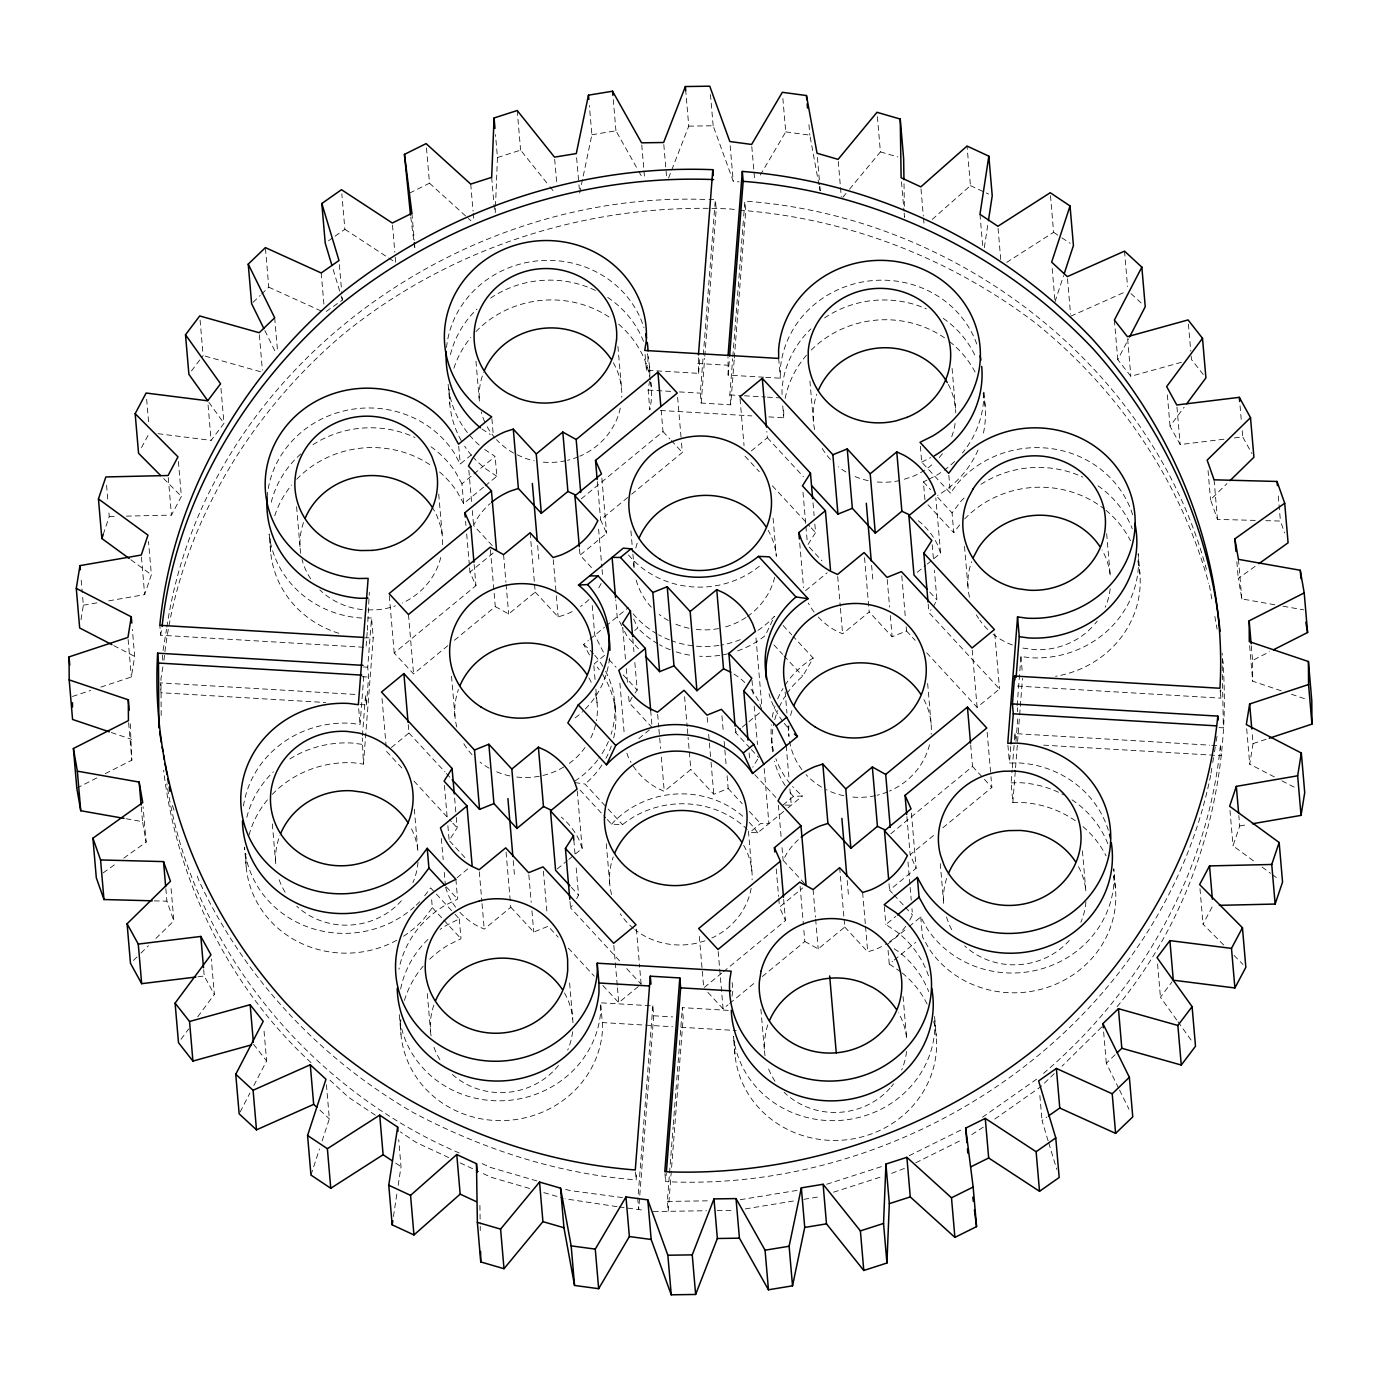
<?xml version="1.0" encoding="UTF-8"?>
<svg xmlns="http://www.w3.org/2000/svg" width="1381" height="1381" viewBox="0 0 1381 1381"><rect width="100%" height="100%" fill="white"/><g stroke="black" fill="none" stroke-linecap="round" stroke-linejoin="round"><path stroke-width="0.75" stroke-dasharray="5 3.75" d="M495.227 212.691L495.399 208.445M495.486 206.339L497.453 157.555L495.503 134.63M243.453 805.969A101.055 95.203 -4.9 0 1 350.843 723.264L360.044 724.507L363.876 675.257M367.191 632.412L366.034 647.396L160.645 635.208L159.799 625.317M367.363 630.271L369.331 592.207M272.299 794.368A101.055 95.203 -4.9 0 1 354.244 762.847L363.445 764.09L362.254 737.868M362.409 735.728L365.568 695.04L366.414 704.949L359.992 704.569M366.414 704.949L368.572 677.087L367.726 667.196L371.541 617.946L367.812 617.998M363.445 764.09L373.233 637.729L371.541 617.946M645.082 354.434L646.429 370.263L698.631 373.353L698.458 354.952M197.293 876.158L198.674 880.06C244.005 977.99 320.547 1059.158 413.851 1112.896C482.867 1149.32 558.079 1173.885 636.123 1179.875L636.779 1171.364M698.631 373.353L699.96 356.315M652.85 1005.886L637.832 1199.675L638.678 1209.566L653.696 1015.777L652.85 1005.886L600.649 1002.796L600.7 1011.565A101.055 95.203 -4.9 0 1 501.631 1100.795A101.055 95.203 -4.9 0 1 399.489 1016.675M734.174 360.078L730.704 404.806L701.185 403.045L700.34 393.153L703.136 356.954M703.309 354.813L715.358 199.365L708.954 199.468M701.185 403.045L704.655 358.335M704.811 356.194L716.204 209.273L715.358 199.365M763.658 377.22L728.15 375.114L727.977 356.695M1210.688 775.259C1160.489 1022.665 913.1 1193.564 665.642 1181.635L666.298 1173.108M728.15 375.114L729.479 358.076M728.305 1010.374L682.369 1007.647L683.215 1017.538L668.197 1211.31L667.351 1201.418L673.117 1126.896M673.289 1124.755L676.586 1082.169M676.742 1080.046L680.056 1037.459M680.212 1035.318L682.369 1007.647M730.704 404.806L729.859 394.897L732.655 358.697M732.828 356.574L740.095 262.873M740.251 260.75L743.548 218.163M743.72 216.023L744.877 201.125C954.564 215.988 1151.029 363.79 1206.442 569.386M734.329 357.955L745.723 211.017L744.877 201.125M1108.322 830.188A101.055 95.203 -4.9 0 0 1018.764 762.916L1009.459 763.054L1010.788 745.93M1075.316 820.728A101.055 95.203 -4.9 0 0 1022.164 802.499L1012.86 802.637L1011.151 782.854L1012.152 770.011M1012.325 767.871L1014.31 742.167M1014.483 740.026L1014.966 733.604L1209.652 745.153M1017.124 705.743L1020.956 656.493L1030.157 657.736A101.055 95.203 -4.9 0 0 1138.186 553.712L1139.877 573.495M1015.984 741.355L1017.987 715.651M1012.86 802.637L1019.489 716.981M1019.661 714.84L1020.162 708.418M1020.317 706.261L1022.475 678.434M393.43 1216.523L396.917 1193.685M398.177 1185.381L401.025 1166.686L398.712 1139.601M984.308 247.665L988.106 222.755M81.013 619.689L83.343 605.206L82.463 594.797M100.882 687.082L131.35 677.001L134.682 656.407L132.352 629.322M160.645 635.208L161.387 630.651M163.079 650.434L166.531 629.149M166.877 627.026C204.664 372.887 455.54 189.905 706.83 199.503M162.872 666.885L160.956 678.761L161.18 715.859M163.942 660.342C177.2 532.738 246.802 415.646 344.024 333.563C452.208 245.991 592.276 201.937 731.05 209.049L737.333 209.895M620.224 408.086L619.931 409.846A71.363 67.22 -4.9 0 1 579.847 456.179M646.429 370.263L647.844 361.563A101.055 95.203 -4.9 0 0 648.103 353.018M650.675 381.967A101.055 95.203 -4.9 0 1 651.228 401.146L649.83 409.846L648.138 390.046L649.536 381.363M732.016 996.167L732.862 990.954L731.844 979.077M1211.033 773.136L1212.414 764.625M1212.742 762.485L1214.123 753.974M1214.469 751.851L1215.85 743.341M1216.195 741.2L1217.576 732.69M1211.793 745.291L1220.355 745.792C1207.633 873.431 1139.929 991.748 1042.62 1074.142M1274.37 776.933L1249.719 764.176L1253.05 743.582L1251.98 731.084M579.657 193.15L591.879 134.751L589.376 105.595M310.967 1175.058L319.512 1148.957M322.136 1140.93L329.351 1118.834L326.313 1083.429M1055.032 301.749L1063.577 275.648M103.195 534.499L109.254 516.529L108.719 510.28M108.719 600.839L144.66 594.624L151.375 574.738L148.509 541.404M1253.516 860.846L1233.026 845.845L1239.724 825.959L1238.826 815.55M668.577 178.097L688.756 126.137L685.736 90.714M240.139 1111.964L249.944 1093.062M253.862 1085.501L266.619 1060.936L263.926 1029.691M1181.359 362.305L1130.849 376.288L1117.781 359.647L1128.57 338.863M141.535 447.634L149.511 432.616M126.413 516.131L171.468 515.096L181.377 496.418L178.166 458.924M492.223 545.581L473.579 525.419L477.256 518.479A71.363 67.22 -4.9 0 1 490.255 503.461M464.931 857.584L449.153 840.511L457.18 827.84L456.265 817.241M601.132 583.49L599.302 586.96A71.363 67.22 -4.9 0 1 597.283 589.946M652.143 727.614L629.201 702.774L632.878 695.851M576.706 898.599L578.553 895.147L575.998 865.455M757.668 759.136L752.749 767.197M804.64 883.616L783.113 860.346L786.79 853.423A71.363 67.22 -4.9 0 1 799.789 838.388M933.263 606.777L936.939 599.855L934.385 570.18M909.751 920.16L912.513 914.964L911.961 908.612M1223.687 945.001L1203.024 924.165L1212.915 905.487M786.928 693.521A91.595 86.295 -4.9 0 1 802.758 676.12L813.185 658.081L793.126 636.365M760.31 175.042L785.737 131.886L782.872 98.552M181.049 1039.237L188.731 1028.897M197.707 1016.83L214.348 994.406L211.31 958.984M1223.963 439.21L1180.168 444.561L1170.035 426.177L1184.138 407.205M191.476 370.937L203.128 355.538M158.004 433.686L211.103 440.384L223.964 423.363L220.563 383.78M424.709 895.717L430.63 887.897L434.929 892.54M431.649 899.773L432.322 907.68L424.053 918.624A101.055 95.203 -4.9 0 1 403.459 936.266M635.036 692.969L637.211 690.103L634.639 660.153M814.825 524.09L815.567 532.565L807.54 545.236L821.885 560.755M619.517 960.813L570.526 907.818L572.701 904.935M920.35 446.253L921.714 462.1L950.37 493.103L958.656 482.159A101.055 95.203 -4.9 0 1 1056.655 449.481A101.055 95.203 -4.9 0 1 1132.748 515.078M959.674 524.884L953.77 532.686L952.079 512.903L960.347 501.959A101.055 95.203 -4.9 0 1 964.318 497.747M926.686 652.816L977.109 707.383L999.516 688.929L928.912 612.525L931.087 609.66M1101.71 1027.032L1062.041 1066.149M1117.125 1006.645C1195.566 911.564 1232.059 785.461 1222.979 663.035L1222.133 653.127M1176.716 1019.972L1160.437 997.22L1172.003 981.908M842.807 197.328L848.176 190.837M849.522 189.214L880.405 151.893L877.004 112.293M133.474 960.416L139.446 954.564M140.948 953.097L148.423 945.778M155.915 938.441L173.851 920.868L170.812 885.445M1255.243 520.395L1217.472 519.394L1210.533 499.715L1226.984 483.609M253.068 302.335L260.215 295.465M261.63 294.084L268.777 287.196L265.394 247.613M1054.307 1073.607L1040.376 1087.02L993.595 1119.887M1118.593 1088.124L1106.319 1063.215L1115.624 1054.255M932.192 219.406L970.446 185.641L967.045 146.058M267.154 497.246A101.055 95.203 -4.9 0 1 343.765 410.968A101.055 95.203 -4.9 0 1 453.745 452.191L460.253 464.016L471.87 454.435M483.557 487.182L463.636 503.599L461.945 483.799L495.14 456.455L483.609 448.773M485.214 485.819L496.832 476.255L495.14 456.455M447.876 645.635L413.558 673.928L394.206 652.989L475.944 585.648L469.954 572.131L493.207 552.987M581.263 498.869L663.001 431.528L661.171 410.312M454.418 640.249L495.296 606.57L490.203 547.204M591.5 567.626L580.02 555.197L606.587 533.308L600.597 519.808L630.029 495.555M631.669 494.208L682.335 452.467L681.437 441.851M495.296 606.57L508.657 614.01L535.224 592.104L534.499 583.628M391.375 747.501L408.966 733L408.241 724.524M751.368 450.897L767.353 437.725L766.818 431.355M589.463 654.974L583.593 644.444L588.392 640.491M589.98 639.179L604.395 627.302M605.983 625.99L628.39 607.536M634.759 630.444L637.763 627.975L633.499 618.688M457.163 877.66L468.78 868.079M805.589 590.602L827.167 572.804M638.868 738.559L650.486 728.978M459.873 912.306A71.363 67.22 -4.9 0 0 476.928 925.719L484.23 929.102L510.797 907.213L510.435 902.967M557.251 868.942L567.228 860.726M568.886 859.362L573.857 855.253M575.532 853.89L582.178 848.417L577.085 789.034M818.26 617.031A71.363 67.22 -4.9 0 0 835.298 630.444L842.617 633.827L869.184 611.938L864.454 556.802M917.312 572.286L925.615 565.45M927.272 564.087L940.565 553.142L935.835 498.006M633.275 766.127A71.363 67.22 -4.9 0 0 656.959 787.981L664.261 791.365L690.845 769.476L688.083 737.385M749.987 748.088L735.641 732.569L740.613 728.46M742.288 727.096L747.259 722.988M748.934 721.624L762.208 710.663M764.176 768.475L768.906 823.611L760.534 823.542L750.021 832.191L757.703 832.847L786.497 809.111M782.923 805.071L793.436 796.423L802.499 795.939A91.595 86.295 -4.9 0 1 792.59 786.531M788.102 807.799L802.499 795.939M602.876 985.499L618.723 1002.658L641.129 984.204L639.852 969.358M723.368 971.758L785.478 920.575L779.505 907.075L802.741 887.914M721.728 973.104L703.74 987.916L699.2 934.902M890.797 833.796L972.535 766.455L970.532 743.133M707.901 992.404L723.092 1008.855L727.994 1004.816M729.634 1003.469L755.787 981.908M762.329 976.522L804.83 941.497L803.552 926.668M892.437 893.231L889.554 890.141L916.138 868.235L910.148 854.735L936.301 833.192M942.843 827.806L991.886 787.394L990.971 776.795M804.83 941.497L818.191 948.937L844.758 927.048L844.033 918.555M928.464 975.78A101.055 95.203 -4.9 0 0 897.391 932.227L885.86 924.545L895.82 916.345M887.569 944.328L907.472 927.928M909.13 926.565L920.747 916.984L927.255 928.809A101.055 95.203 -4.9 0 0 1044.847 967.891A101.055 95.203 -4.9 0 0 1113.759 868.804L1115.451 888.604M900.792 971.81L889.26 964.128L892.575 961.383M894.232 960.019L915.81 942.256M103.178 872.861L116.919 863.039M123.789 858.119L146.127 842.151L143.089 806.728M1274.801 604.757L1241.847 598.922L1238.274 578.432L1255.45 566.141M328.488 240.795L333.408 237.342M335.048 236.186L344.87 229.281L341.832 193.858M326.227 311.433L342.384 300.074L341.677 291.736M982.461 1117.212L1039.513 1077.128M983.307 1127.12L969.514 1136.08M1048.127 1140.861L1041.999 1120.509L1046.85 1117.108M1006.697 262.39L1053.617 232.301L1050.233 192.719M76.801 788.085L97.671 777.503M105.267 773.653L131.834 760.189L130.107 720.64M1281.223 690.811L1252.688 681.196L1252.567 660.394L1269.64 651.728M409.639 193.064L429.508 183.207L426.108 143.624M921.714 462.1L930.708 457.629M924.942 499.698L923.406 481.883L927.014 480.087M928.809 479.207L936.007 475.616A101.055 95.203 -4.9 0 0 942.584 471.37M906.16 626.75L906.523 630.979L892.143 636.762L869.184 611.938M455.903 879.317L457.594 899.117L444.993 905.384A101.055 95.203 -4.9 0 0 398.954 969.203M454.988 914.257L459.286 918.9L446.684 925.166A101.055 95.203 -4.9 0 0 440.107 929.413M727.079 775.69L728.167 788.516L713.787 794.299L690.845 769.476M459.286 918.9L460.995 938.7L448.376 944.967A101.055 95.203 -4.9 0 0 428.438 960.451M909.25 1155.69L963.403 1128.795M904.434 1168.412L889.399 1174.23M915.776 1162.767L962.505 1139.567M1070.724 316.214L1125.998 291.581M72.451 696.473L90.732 690.431M1253.05 743.582L1267.257 738.887M497.453 157.555L520.602 150.115L548.568 185.071M904.348 479.224L912.116 476.721A71.363 67.22 -4.9 0 0 933.832 463.049M535.224 592.104L558.166 616.944L565.934 614.441A71.363 67.22 -4.9 0 0 574.289 610.437M510.797 907.213L533.756 932.054L548.136 926.271L558.217 937.181M844.758 927.048L867.717 951.872L875.485 949.386A71.363 67.22 -4.9 0 0 883.823 945.364M826.649 1184.259L882.925 1166.151M833.554 1192.2L880.025 1177.251M83.343 605.206L100.261 602.289M1239.724 825.959L1248.182 824.492M591.879 134.751L615.943 130.798L637.711 169.518M740.285 1199.709L796.992 1190.405M745.326 1208.91L795.732 1200.641M803.828 1199.312L819.416 1196.757M1234.39 437.932L1242.727 436.914L1251.877 453.538M197.966 976.781L204.233 976.022L214.348 994.406M109.254 516.529L117.834 516.339M688.756 126.137L713.148 125.775L733.207 181.118L739.163 181.912M367.95 609.901L377.289 609.763A71.363 67.22 -4.9 0 0 395.484 605.845M363.928 637.867L373.233 637.729M1011.151 782.854L1020.473 782.716A101.055 95.203 -4.9 0 1 1063.698 794.852M667.351 1201.418L709.955 1200.797M653.351 1211.534L706.537 1210.74M717.205 1210.585L732.983 1210.36M785.029 805.106L791.296 805.158L789.846 788.188M1265.738 520.672L1280.429 521.051L1284.606 532.911M154.327 900.861L166.928 901.189L173.851 920.868M607.295 819.52L611.593 824.164L622.52 824.63A91.595 86.295 -4.9 0 1 747.276 829.429M697.785 363.462L727.304 365.223M765.747 377.341L780.351 378.204L780.3 369.435A101.055 95.203 -4.9 0 1 869.184 280.947A101.055 95.203 -4.9 0 1 977.299 345.578M648.138 390.046L671.097 391.41M679.452 391.911L700.34 393.153M729.859 394.897L742.374 395.656M744.463 395.777L765.35 397.003M767.439 397.141L779.972 397.883M660.463 410.468L751.868 415.905M768.872 416.907L783.752 417.804L783.7 409.018M1017.573 686.081L1220.804 698.147L1220.769 689.74M363.445 666.937L367.726 667.196M362.15 676.707L368.572 677.087M1219.078 727.58L1223.359 727.839L1222.185 663.467M354.865 694.419L160.196 682.853L161.042 692.744L325.761 702.532M1043.639 745.153L1221.201 755.683L1220.355 745.792M653.696 1015.777L672.668 1016.917M600.804 1004.764L602.34 1022.579L672.495 1026.739M680.988 1027.257L736.263 1030.537M785.737 131.886L809.836 135.131L818.933 184.588M739.439 210.171C846.726 218.163 950.352 258.143 1035.888 323.309C1118.455 389.908 1180.479 480.847 1208.72 583.352M1022.958 648.103L1034.024 649.588A71.363 67.22 -4.9 0 0 1093.717 625.334M361.753 744.307L352.535 743.064A101.055 95.203 -4.9 0 0 286.955 760.845M622.468 1197.603L569.87 1190.543L562.36 1188.351M617.014 1206.649L565.088 1198.794M619.12 1206.942L644.962 1210.412M574.928 782.595L585.026 784.045L606.656 807.453M1283.053 606.207L1303.647 609.85M126.068 818.743L142.554 821.66L146.127 842.151M205.165 356.125L262.563 372.318M880.405 151.893L897.823 156.951M536.881 1180.928L490.238 1167.359L479.656 1162.457M529.614 1188.471L491.084 1177.251L480.502 1172.348M543.803 1192.597L563.206 1198.242M1291.425 694.246L1307.738 699.735M111.326 732.517L131.713 739.387M268.777 287.196L320.772 310.811M970.446 185.641L988.589 194.065M517.202 454.763L523.554 457.698A71.363 67.22 -4.9 0 0 534.223 460.805M459.286 1152.997C309.033 1088.867 191.251 946.434 166.842 783.666M448.739 1157.589L416.406 1142.588L400.369 1131.885M460.149 1162.888L478.741 1171.537M1281.965 780.852L1297.139 788.689M113.812 645.618L134.682 656.407M344.87 229.281L386.956 256.866M388.7 258.005L395.726 262.597L395.001 254.277M1053.617 232.301L1060.228 236.703M1061.868 237.808L1070.12 243.315M481.917 428.973L490.151 434.463M496.832 476.255L485.301 468.556A101.055 95.203 -4.9 0 1 474.028 458.164M894.146 948.73L899.083 952.027A101.055 95.203 -4.9 0 1 928.688 991.541M375.339 1115.175L348.513 1097.274L328.212 1078.544M395.656 1163.095L401.025 1166.686M1262.061 867.078L1270.589 873.327M1272.298 874.587L1279.134 879.576M130.867 559.754L151.375 574.738M429.508 183.207L470.938 220.787M1131.056 293.652L1142.087 303.837M311.001 1062.645C229.125 987.035 176.647 880.802 163.631 770.27M319.943 1110.151L329.351 1118.834M1234.027 955.41L1242.883 964.352M163.666 478.568L181.377 496.418M923.406 481.883L930.57 489.634M937.734 497.384L952.079 512.903M927.963 504.773L953.77 532.686M929.758 592.104L936.939 599.855M767.353 437.725L803.379 476.704M744.963 456.179L759.377 471.767M772.342 485.801L809.801 526.334M811.234 527.887L815.567 532.565M906.523 630.979L915.171 640.335M663.001 431.528L669.906 439.003M671.287 440.504L682.335 452.467M972.535 766.455L991.886 787.394M783.096 625.507L791.693 634.811M773.912 644.91L782.578 654.266M784.011 655.837L802.758 676.12M893.87 894.784L903.899 905.66M905.332 907.213L912.513 914.964M751.419 749.641L758.583 757.392M638.505 648.811L627.25 636.641L622.676 627.595M754.786 774.637L775.898 797.476M609.073 659.652L616.116 667.265M623.142 674.877L637.211 690.103M728.167 788.516L742.236 803.742M749.279 811.355L760.534 823.542M608.106 809.024L622.52 824.63M580.072 790.053L605.862 817.966M571.371 887.379L578.553 895.147M408.966 733L444.993 771.979M446.443 773.533L450.758 778.211M626.715 968.616L641.129 984.204M386.576 751.454L402.423 768.613M413.955 781.076L451.414 821.609M452.847 823.162L457.18 827.84M568.299 948.091L594.244 976.16M446.132 886.706L457.594 899.117M436.361 894.094L453.555 912.703M432.322 907.68L442.352 918.538M443.784 920.091L460.995 938.7M549.897 186.728L555.231 193.392M1203.283 374.544L1191.458 359.509L1190.923 353.26M253.552 1044.295L266.619 1060.936M1177.958 1021.733L1192.994 1042.724M208.928 402.354L223.964 423.363M638.747 171.365L641.854 176.889M461.945 483.799L455.437 471.974A101.055 95.203 -4.9 0 0 430.13 446.184M463.636 503.599L457.128 491.774A101.055 95.203 -4.9 0 0 437.967 470.628M621.761 625.8L617.186 616.755L615.736 599.803M1119.542 1090.041L1128.985 1109.202M264.859 330.542L276.183 353.536M940.565 553.142L937.992 545.84A71.363 67.22 -4.9 0 0 918.261 520.723M946.486 916.984L949.058 924.286A71.363 67.22 -4.9 0 0 953.045 931.812M761.57 708.85L759.636 703.378A71.363 67.22 -4.9 0 0 750.694 688.86M626.853 753.146L628.148 756.788A71.363 67.22 -4.9 0 0 631.048 762.485M582.178 848.417L579.606 841.115A71.363 67.22 -4.9 0 0 561.29 817.138M445.528 887.241L448.1 894.543A71.363 67.22 -4.9 0 0 455.713 907.352M172.401 805.503L174.558 811.614M1048.749 1142.898L1056.724 1169.362M333.184 269.537L340.555 293.963M341.159 296L342.384 300.074M819.313 186.659L820.072 190.768M1209.445 585.389L1211.931 599.647M1214.848 616.427L1215.953 622.779M1216.333 624.903L1217.075 629.132M1222.237 658.789L1222.979 663.035M410.778 217.11L413.713 240.242M413.989 242.348L415.06 250.772M1278.288 496.055L1280.429 521.051M1240.052 405.669L1241.295 420.238M1242.192 430.665L1242.727 436.914M1251.307 645.807L1252.567 660.394M1249.65 645.773L1252.688 681.196M1238.446 559.34L1241.847 598.922M1236.841 561.756L1238.274 578.432M1246.68 728.771L1249.719 764.176M1214.072 479.811L1217.472 519.394M1208.047 470.541L1210.533 499.715M1220.131 690.224L1220.804 698.147M1188.42 324.086L1190.75 351.171M1229.988 810.423L1233.026 845.845M1176.957 407.067L1180.168 444.561M1167.359 394.931L1170.035 426.177M1199.985 888.743L1203.024 924.165M1124.514 251.152L1127.552 286.575M1127.638 338.777L1130.849 376.288M1114.381 320.064L1117.781 359.647M1157.571 963.886L1160.437 997.22M1106.664 533.722L1110.289 576.136A71.363 67.22 -4.9 0 0 1102.073 550.052M1067.513 278.72L1070.551 314.143M1052.184 268.415L1054.86 299.66M1103.643 1031.952L1106.319 1063.215M1082.428 850.955L1085.88 891.246A71.363 67.22 -4.9 0 0 1077.646 865.162M998.066 228.366L1000.742 259.611M1020.956 656.493L1022.303 672.323M979.975 214.314L982.823 247.648M1017.296 707.728L1017.642 711.681M1014.966 733.604L1015.656 741.511M983.928 392.187L985.119 406.031M1039.858 1095.513L1041.999 1120.509M1007.923 745.239L1009.459 763.054M994.786 633.793L999.516 688.929M987.156 732.258L990.798 774.672M952.079 368.382L955.531 408.672M964.508 546.375L968.15 588.789M972.207 650.123L977.109 707.383M948.851 475.288L950.37 493.103M921.006 188.955L923.337 216.04M923.509 218.112L924.234 226.449M901.482 181.878L903.985 211.051M904.158 213.14L904.52 217.3L904.451 213.106M932.21 544.718L933.487 559.564M928.187 604.049L928.912 612.525M927.652 683.474L931.105 723.765M940.271 863.608L943.724 903.899A71.363 67.22 -4.9 0 1 947.936 874.777M901.793 575.842L905.435 618.256M934.574 1016.451L936.266 1036.251M920.747 916.984L922.456 936.784L928.964 948.609A101.055 95.203 -4.9 0 0 1052.926 985.395A101.055 95.203 -4.9 0 0 1113.414 875.951M911.408 813.098L916.138 868.235M887.223 579.519L889.588 607.088M890.313 615.563L892.143 636.762M906.868 816.568L910.148 854.735M907.973 861.951L909.958 885.273M910.148 887.396L911.236 900.119M838.25 161.456L841.288 196.862M871.618 565.33L873.085 582.437M903.053 996.461L906.678 1038.875A71.363 67.22 -4.9 0 0 898.461 1012.808M889.019 883.771L889.554 890.141M884.341 906.73L885.86 924.545M888.069 950.266L889.26 964.128M817.414 157.417L819.727 184.502M819.9 186.59L820.262 190.751M808.955 124.704L809.836 135.131M837.697 576.567L840.252 606.259M840.425 608.382L842.617 633.827M862.624 892.506L865.352 924.303M865.524 926.427L867.717 951.872M809.922 381.035L813.374 421.326A71.363 67.22 -4.9 0 0 815.187 431.718M847.192 880.439L848.659 897.546M813.012 502.874L814.1 515.596M839.665 867.665L843.86 916.432M803 492.223L805.727 524.038M805.9 526.144L807.367 543.113M799.737 543.182L803.552 587.719M778.66 358.421L780.351 378.204M782.734 405.928L783.752 417.804M751.799 146.541L754.665 179.875M813.098 889.554L815.463 917.122M815.653 919.245L818.191 948.937M773.067 518.134L776.329 556.301A71.363 67.22 -4.9 0 0 768.112 530.235M785.133 691.898L786.946 713.097M788.033 725.819L788.948 736.436A71.363 67.22 -4.9 0 1 788.879 725.871M800.1 886.36L803.379 924.545M786.221 745.792L789.121 779.713M730.169 145.696L733.207 181.118M778.401 805.209L781.128 837.024M782.026 847.623L783.113 860.346M771.375 738.162L772.221 748.053M783.666 899.359L785.478 920.575M740.061 398.919L744.048 445.58M710.473 94.512L713.148 125.775M776.226 868.891L778.591 896.459M778.763 898.582L779.505 907.075M755.977 637.918L761.846 706.399M751.989 680.367L753.456 697.491M754.181 706.036L757.496 744.566M749.106 752.956L749.831 761.501M748.45 831.12L751.903 871.411M760.896 1009.131L764.522 1051.528M735.279 728.288L735.641 732.569M721.935 715.772L723.402 732.897M724.145 741.442L724.68 747.863M724.87 750.004L726.337 767.128M663.812 144.591L666.678 177.925M707.193 717.274L707.918 725.836M708.66 734.399L709.213 740.82M709.385 742.961L710.852 760.068M711.042 762.208L713.787 794.299M734.951 1054.169L733.415 1036.354A101.055 95.203 -4.9 0 0 841.253 1120.336A101.055 95.203 -4.9 0 0 934.851 1020.714M677.622 397.331L681.247 439.728M718.189 951.595L723.092 1008.855M641.751 144.919L644.616 178.253M684.596 696.715L687.168 726.682M687.358 728.823L687.911 735.244M649.45 366.414L650.123 374.337M650.814 382.244L651.141 386.214M613.268 99.553L615.943 130.798M657.667 714.34L658.772 727.183M658.944 729.306L660.601 748.571M661.326 757.133L664.261 791.365M650.675 710.49L651.97 725.474M617.928 346.424L621.571 388.838M630.91 530.787L632.722 552.003M632.912 554.126L634.172 568.972A71.363 67.22 -4.9 0 1 634.121 558.407M632.809 638.747L633.914 651.59M622.779 627.889L625.524 659.98M626.266 668.542L627.544 683.509M628.648 696.352L629.201 702.774M664.969 1173.712L665.642 1181.635M576.619 157.727L578.777 182.724M578.95 184.812L579.312 188.973M619.896 683.163L624.298 734.519M601.874 478.171L606.587 533.308M636.399 929.068L639.679 967.235M597.334 481.641L600.597 519.808M614.718 702.221L615.563 712.113M598.612 529.147L601.874 567.315M602.064 569.438L602.599 575.791M554.679 159.229L556.647 182.137M592.242 605.534L594.779 635.208L604.861 655.095L594.348 663.743A91.595 86.295 -4.9 0 1 599.285 669.75M593.865 665.78L595.142 680.626M595.867 689.102L597.144 703.947M635.45 1171.951L636.123 1179.875M606.294 843.774L609.763 884.064M613.82 945.398L617.272 985.689M617.462 987.812L618.723 1002.658M579.468 548.844L580.02 555.197M517.219 110.532L520.602 150.115M553.263 559.685L556.18 593.623M556.353 595.746L558.166 616.944M573.823 840.011L575.1 854.856M569.99 901.448L570.526 907.818M537.658 545.495L539.125 562.619M569.628 982.996L572.718 1019.057M530.131 532.738L534.309 581.505M491.671 177.355L493.811 202.351M493.984 204.44L494.709 212.76M543.406 871.135L547.049 913.549M491.912 418.857L493.259 434.687M503.564 554.627L505.929 582.195M506.102 584.318L508.657 614.01M470.731 184.087L473.044 211.172M473.234 213.261L473.942 221.581M528.837 874.794L531.202 902.363M531.927 910.839L533.756 932.054M475.962 361.201L479.414 401.491A71.363 67.22 -4.9 0 1 483.626 372.387M513.231 860.605L514.699 877.729M506.067 852.077L510.245 900.861M468.85 470.282L471.577 502.08M472.302 510.573L473.579 525.419M474.132 564.432L475.944 585.648M465.587 521.241L465.949 525.488M466.692 533.964L469.419 565.778M469.592 567.902L469.954 572.131M458.716 446.201L460.253 464.016M448.135 384.35L449.826 404.132M479.311 871.86L481.865 901.534M482.038 903.657L484.23 929.102M438.726 494.07L442.369 536.484M411.918 213.295L414.248 240.363M414.421 242.452L415.146 250.79M451.535 676.31L454.988 716.601M454.625 798.149L456.075 815.118M444.423 785.375L447.151 817.189M447.876 825.665L449.153 840.511M392.497 225.103L394.828 252.188M441.35 838.474L443.163 859.673M444.268 872.395L445.355 885.117M408.465 614.545L413.558 673.928M414.317 809.18L417.942 851.594A71.363 67.22 -4.9 0 0 410.744 827.392M427.299 993.543L430.561 1031.711M389.304 595.729L394.206 652.989M382.036 698.441L386.214 747.207M339.363 264.651L341.504 289.647M399.282 1014.552L400.973 1034.352M321.221 272.972L324.086 306.306M358.697 708.677L360.044 724.507M296.587 506.723L300.212 549.137M274.681 317.785L277.546 351.119M259.352 334.806L262.39 370.229M270.624 551.779L269.105 533.964A101.055 95.203 -4.9 0 0 362.236 618.084M272.333 823.956L275.786 864.247A71.363 67.22 -4.9 0 1 280.015 835.125M208.065 404.961L211.103 440.384M200.09 320.133L202.938 353.467M246.215 866.871L244.506 847.088A101.055 95.203 -4.9 0 0 308.878 927.359A101.055 95.203 -4.9 0 0 414.145 907.041M168.258 477.602L171.468 515.096M203.698 969.773L204.233 976.022M146.645 399.282L148.613 422.206M162.354 655.008L162.854 660.947M141.449 557.13L144.66 594.624M165.841 888.691L166.928 901.189M128.122 639.489L131.35 677.001M141.294 807.074L142.554 821.66M128.623 722.695L131.834 760.189M106.579 485.283L107.994 501.942M81.203 580.21L82.273 592.708M904.02 183.777L904.417 211.017M479.915 1205.371L480.191 1224.239M480.225 1226.328L480.277 1230.523M813.374 421.326L813.305 410.778A71.363 67.22 -4.9 0 1 816.844 394.206M782.043 394.483L782.009 389.218A101.055 95.203 -4.9 0 1 810.923 328.92M602.34 1022.579L602.392 1031.365A101.055 95.203 -4.9 0 1 494.277 1120.44A101.055 95.203 -4.9 0 1 400.887 1019.402M793.436 796.423A91.595 86.295 -4.9 0 1 788.516 790.433M785.202 785.668A91.595 86.295 -4.9 0 1 774.465 761.207M772.652 751.834A91.595 86.295 -4.9 0 1 773.843 723.402M774.758 719.674A91.595 86.295 -4.9 0 1 777.796 710.559M779.298 707.02A91.595 86.295 -4.9 0 1 784.788 696.766M404.409 1000.465A101.055 95.203 -4.9 0 1 423.207 966.113M400.645 989.003A101.055 95.203 -4.9 0 1 428.11 939.304M602.582 674.498A91.595 86.295 -4.9 0 1 613.509 738.645M611.334 745.999A91.595 86.295 -4.9 0 1 605.914 758.359M601.943 765.039A91.595 86.295 -4.9 0 1 585.026 784.045M1110.169 588.789A71.363 67.22 -4.9 0 1 1105.266 607.226M1097.153 621.139A71.363 67.22 -4.9 0 1 1094.891 623.97M1012.29 644.996A71.363 67.22 -4.9 0 1 993.198 634.276M987.743 629.512A71.363 67.22 -4.9 0 1 979.82 620.259M978.611 618.498A71.363 67.22 -4.9 0 1 976.367 614.856M969.462 597.144A71.363 67.22 -4.9 0 1 971.603 561.67M595.332 693.555A71.363 67.22 -4.9 0 1 596.402 720.796M595.522 724.939A71.363 67.22 -4.9 0 1 589.29 740.803M585.078 747.484A71.363 67.22 -4.9 0 1 568.316 764.056M563.672 767.059A71.363 67.22 -4.9 0 1 515.303 776.864M509.796 775.915A71.363 67.22 -4.9 0 1 494.035 770.667M489.133 768.164A71.363 67.22 -4.9 0 1 480.036 762.105M472.078 754.751A71.363 67.22 -4.9 0 1 463.205 742.685M456.8 726.993A71.363 67.22 -4.9 0 1 458.457 689.499M588.91 677.881A71.363 67.22 -4.9 0 1 591.81 683.56M1085.932 901.793A71.363 67.22 -4.9 0 1 1080.84 922.318M1069.291 940.444A71.363 67.22 -4.9 0 1 964.646 945.864M440.746 557.475A71.363 67.22 -4.9 0 1 402.354 603.048M362.374 609.625A71.363 67.22 -4.9 0 1 319.822 589.86M310.69 578.846A71.363 67.22 -4.9 0 1 302.025 559.529M300.73 553.332A71.363 67.22 -4.9 0 1 303.682 522.018M431.908 506.775A71.363 67.22 -4.9 0 1 437.035 516.097L440.556 526.092A71.363 67.22 -4.9 0 1 442.559 544.925M906.54 1051.528A71.363 67.22 -4.9 0 1 901.655 1069.964M893.542 1083.878A71.363 67.22 -4.9 0 1 891.28 1086.709M890.106 1088.073A71.363 67.22 -4.9 0 1 784.132 1092.267M775 1081.237A71.363 67.22 -4.9 0 1 767.543 1065.994M765.039 1055.723A71.363 67.22 -4.9 0 1 764.47 1040.981L766.162 1030.537A71.363 67.22 -4.9 0 1 767.991 1024.426M929.482 744.773A71.363 67.22 -4.9 0 1 889.399 791.106M887.69 791.831A71.363 67.22 -4.9 0 1 877.056 795.249M875.243 795.663A71.363 67.22 -4.9 0 1 849.263 796.682M843.756 795.732A71.363 67.22 -4.9 0 1 826.339 789.708M821.505 787.084A71.363 67.22 -4.9 0 1 806.038 774.586M801.895 769.631A71.363 67.22 -4.9 0 1 789.466 740.613M790.571 715.427A71.363 67.22 -4.9 0 1 792.418 709.316M923.906 699.563A71.363 67.22 -4.9 0 1 931.174 734.329M1082.946 826.615A101.055 95.203 -4.9 0 1 1106.06 855.857M1072.019 799.841A101.055 95.203 -4.9 0 1 1107.873 843.895M338.725 633.275A101.055 95.203 -4.9 0 1 270.4 538.953M274.715 515.821A101.055 95.203 -4.9 0 1 291.615 485.024M296.725 479.259A101.055 95.203 -4.9 0 1 431.821 465.984M271.246 502.235A101.055 95.203 -4.9 0 1 302.076 452.813M313.021 444.665A101.055 95.203 -4.9 0 1 414.956 437.484M905.746 926.323A71.363 67.22 -4.9 0 1 885.428 944.449M774.706 577.31A71.363 67.22 -4.9 0 1 747.501 616.427M745.982 617.462A71.363 67.22 -4.9 0 1 724.093 627.319M718.655 628.562A71.363 67.22 -4.9 0 1 694.488 629.218M688.998 628.269A71.363 67.22 -4.9 0 1 673.22 623.038M668.318 620.518A71.363 67.22 -4.9 0 1 659.238 614.459M651.28 607.105A71.363 67.22 -4.9 0 1 635.985 579.364M635.812 547.964A71.363 67.22 -4.9 0 1 637.642 541.853M814.1 612.076A71.363 67.22 -4.9 0 1 808.351 603.083M983.065 393.378A101.055 95.203 -4.9 0 1 982.806 435.775M977.99 450.068A101.055 95.203 -4.9 0 1 937.716 495.416M785.168 398.401A101.055 95.203 -4.9 0 1 807.281 354.278M811.234 350.066A101.055 95.203 -4.9 0 1 946.555 339.277M949.627 341.608A101.055 95.203 -4.9 0 1 975.711 373.284M983.755 392.636A101.055 95.203 -4.9 0 1 962.419 453.003M954.582 461.496A101.055 95.203 -4.9 0 1 944.172 470.23M824.543 317.923A101.055 95.203 -4.9 0 1 926.323 308.861M943.275 318.372A101.055 95.203 -4.9 0 1 975.866 357.368M758.014 630.357A91.595 86.295 -4.9 0 0 774.499 616.202L765.264 635.553A91.595 86.295 -4.9 0 1 735.486 651.608M740.32 639.662A91.595 86.295 -4.9 0 1 720.934 645.117M718.931 645.428A91.595 86.295 -4.9 0 1 671.304 640.611M669.44 639.886A91.595 86.295 -4.9 0 1 658.633 634.811M656.907 633.844A91.595 86.295 -4.9 0 1 633.05 613.716M727.718 653.8A91.595 86.295 -4.9 0 1 721.78 655.008M719.777 655.336A91.595 86.295 -4.9 0 1 699.615 656.234M689.585 655.112A91.595 86.295 -4.9 0 1 674.032 651.176M670.286 649.795A91.595 86.295 -4.9 0 1 659.479 644.72M657.77 643.736A91.595 86.295 -4.9 0 1 637.763 627.975M790.053 783.579A91.595 86.295 -4.9 0 1 775.846 758.601M773.619 751.299A91.595 86.295 -4.9 0 1 771.323 724.835M772.255 717.257A91.595 86.295 -4.9 0 1 775 706.105M777.676 698.89A91.595 86.295 -4.9 0 1 782.941 688.532M784.995 685.235A91.595 86.295 -4.9 0 1 813.185 658.081M396.727 940.271A101.055 95.203 -4.9 0 1 293.842 939.494A101.055 95.203 -4.9 0 1 245.973 854.062M249.046 835.056A101.055 95.203 -4.9 0 1 269.692 797.2M419.738 901.672A101.055 95.203 -4.9 0 1 415.595 905.746M246.819 817.345A101.055 95.203 -4.9 0 1 273.352 771.841M471.508 455.316A101.055 95.203 -4.9 0 1 464.655 446.201M461.254 440.677A101.055 95.203 -4.9 0 1 449.74 389.183M453.9 368.192A101.055 95.203 -4.9 0 1 470.817 337.378M475.927 331.63A101.055 95.203 -4.9 0 1 611.006 318.338M618.636 324.224A101.055 95.203 -4.9 0 1 650.347 379.844M479.19 445.062A101.055 95.203 -4.9 0 1 468.591 434.048M467.399 432.564A101.055 95.203 -4.9 0 1 448.342 386.456M450.43 354.606A101.055 95.203 -4.9 0 1 476.963 309.085M490.566 298.106A101.055 95.203 -4.9 0 1 595.919 290.683M607.709 297.45A101.055 95.203 -4.9 0 1 643.563 341.504M647.396 353.76A101.055 95.203 -4.9 0 1 649.674 379.223M1137.823 560.841A101.055 95.203 -4.9 0 1 1055.567 676.293M964.663 518.911A101.055 95.203 -4.9 0 1 1104.403 509.071M1105.905 510.28A101.055 95.203 -4.9 0 1 1130.487 540.748M980.942 484.317A101.055 95.203 -4.9 0 1 1082.894 477.135M1098.05 485.836A101.055 95.203 -4.9 0 1 1132.299 528.802M733.967 674.066A71.363 67.22 -4.9 0 1 745.36 683.025M609.504 658.064A91.595 86.295 -4.9 0 1 582.04 712.164M579.088 714.771A91.595 86.295 -4.9 0 1 574.41 718.465M605.62 671.252A91.595 86.295 -4.9 0 1 611.092 734.278M608.417 741.493A91.595 86.295 -4.9 0 1 598.871 758.342M597.714 759.913A91.595 86.295 -4.9 0 1 572.908 782.302M583.593 644.444A91.595 86.295 -4.9 0 1 593.502 653.852M594.779 655.302A91.595 86.295 -4.9 0 1 604.705 669.561M955.117 423.432A71.363 67.22 -4.9 0 1 950.508 439.762M942.394 453.676A71.363 67.22 -4.9 0 1 938.942 457.871M899.67 480.553A71.363 67.22 -4.9 0 1 873.69 481.572M868.183 480.64A71.363 67.22 -4.9 0 1 852.422 475.392M845.932 471.974A71.363 67.22 -4.9 0 1 838.422 466.813M830.464 459.476A71.363 67.22 -4.9 0 1 820.573 445.528M948.333 384.47A71.363 67.22 -4.9 0 1 955.756 412.884M933.694 1021.526A101.055 95.203 -4.9 0 1 845.207 1139.929A101.055 95.203 -4.9 0 1 734.709 1041.36M902.276 973.018A101.055 95.203 -4.9 0 1 928.723 1007.388M611.593 824.164A91.595 86.295 -4.9 0 1 743.548 816.879M749.175 822.299A91.595 86.295 -4.9 0 1 757.703 832.847M572.58 1031.711A71.363 67.22 -4.9 0 1 567.695 1050.147M558.459 1065.476A71.363 67.22 -4.9 0 1 451.483 1073.676M439.883 1059.624A71.363 67.22 -4.9 0 1 432.944 1044.14M431.079 1035.905A71.363 67.22 -4.9 0 1 434.031 1004.591M564.484 992.974A71.363 67.22 -4.9 0 1 572.96 1023.269M751.16 888.259A71.363 67.22 -4.9 0 1 711.888 937.992M705.018 940.772A71.363 67.22 -4.9 0 1 634.811 929.568M633.396 928.429A71.363 67.22 -4.9 0 1 620.224 913.773M611.576 894.474A71.363 67.22 -4.9 0 1 613.216 856.962M743.686 845.345A71.363 67.22 -4.9 0 1 752.11 879.852M578.156 456.887A71.363 67.22 -4.9 0 1 567.522 460.305M565.709 460.719A71.363 67.22 -4.9 0 1 539.712 461.755M513.559 453.054A71.363 67.22 -4.9 0 1 496.504 439.641M495.071 438.036A71.363 67.22 -4.9 0 1 486.613 425.693M484.731 421.878A71.363 67.22 -4.9 0 1 481.227 411.901M613.337 362.771A71.363 67.22 -4.9 0 1 621.761 397.279M418.011 862.141A71.363 67.22 -4.9 0 1 412.919 882.666M401.37 900.792A71.363 67.22 -4.9 0 1 296.708 906.212M285.107 892.161A71.363 67.22 -4.9 0 1 278.168 876.676M588.996 599.527A71.363 67.22 -4.9 0 1 580.521 606.501M759.326 566.279A91.595 86.295 -4.9 0 1 627.958 554.333M787.498 727.148A91.595 86.295 -4.9 0 1 783.752 722.695M782.578 721.158A91.595 86.295 -4.9 0 1 769.01 693.763M446.529 347.477A101.055 95.203 -4.9 0 1 537.485 260.871A101.055 95.203 -4.9 0 1 644.012 327.78"/><path stroke-width="1.5" d="M903.951 179.599L903.64 158.642L900.239 119.059L877.004 112.293L838.077 159.367L817.051 153.256L806.452 95.548L782.337 92.303L751.627 144.453L729.824 141.518L709.748 86.192L685.373 86.537L663.64 142.502L641.578 142.83L612.543 91.215L588.479 95.168L576.274 153.567L554.506 157.141L517.219 110.532L494.07 117.972L491.671 177.355L470.731 184.087L426.108 143.624L404.443 154.379L410.502 215.004M379.723 1115.14L383.107 1154.723L330.767 1188.281L327.383 1148.699L379.723 1115.14L397.642 1127.103L388.769 1185.243L392.169 1224.843L413.955 1234.942L410.554 1195.359L456.766 1154.551L476.48 1163.7L477.36 1222.358L480.761 1261.941L503.996 1268.707L500.595 1229.107L539.539 1182.05L560.548 1188.161L563.949 1227.744L574.548 1285.452L598.663 1288.697L595.263 1249.115L625.973 1196.964L647.793 1199.882L651.176 1239.482L671.252 1294.808L695.627 1294.463L692.244 1254.863L713.977 1198.915L736.021 1198.587L739.422 1238.17L768.457 1289.785L792.521 1285.832L789.121 1246.249L801.343 1187.85L823.111 1184.277L826.494 1223.859L863.781 1270.468L886.93 1263.028L883.547 1223.445L885.929 1164.062L906.885 1157.33L951.492 1197.793L954.892 1237.376L976.557 1226.621L973.156 1187.039L965.682 1128.122L985.274 1118.403L1036.13 1151.719L1039.53 1191.302L1059.175 1177.492L1055.774 1137.909L1038.616 1080.926L1056.379 1068.445L1112.223 1093.804L1115.606 1133.387L1059.779 1108.028L1048.472 1115.969M886.93 1263.028L889.329 1203.645L885.929 1164.062M666.471 1170.984L680.66 987.847L679.815 977.955L650.296 976.194L635.277 1169.983C503.219 1159.677 376.771 1098.948 285.694 1002.848C200.124 908.353 150.236 781.18 157.641 653.161L363.013 665.349M698.458 354.952L712.803 169.69C578.863 164.339 444.975 210.188 340.624 293.98C242.02 376.996 172.521 496.09 159.799 625.317L363.048 637.383M679.815 977.955L664.796 1171.727C798.736 1177.078 932.624 1131.229 1036.976 1047.437C1135.596 964.421 1205.078 845.327 1217.8 716.1L1012.428 703.913L1014.586 676.051L1219.958 688.256C1227.364 560.237 1177.475 433.064 1091.922 338.569C1000.828 242.469 874.38 181.74 742.322 171.434L728.132 354.572M729.634 355.953L743.168 181.325L742.322 171.434M1017.555 616.91L1007.767 743.271L1017.072 743.133A101.055 95.203 -4.9 0 1 1096.134 886.671A101.055 95.203 -4.9 0 1 923.872 889.226L917.364 877.401L884.168 904.745L895.699 912.444A101.055 95.203 -4.9 0 1 869.685 1073.244A101.055 95.203 -4.9 0 1 729.772 979.854L731.17 971.154L597.248 963.196L597.3 971.982A101.055 95.203 -4.9 0 1 444.25 1047.989A101.055 95.203 -4.9 0 1 443.284 885.584L455.903 879.317L427.23 848.314L418.961 859.258A101.055 95.203 -4.9 0 1 248.666 836.368A101.055 95.203 -4.9 0 1 349.151 703.481L358.352 704.707L368.14 578.363L358.836 578.501A101.055 95.203 -4.9 0 1 279.773 434.946A101.055 95.203 -4.9 0 1 452.036 432.391L458.544 444.216L491.74 416.872L480.208 409.19A101.055 95.203 -4.9 0 1 506.223 248.373A101.055 95.203 -4.9 0 1 646.153 341.78L644.737 350.463L778.66 358.421L778.608 349.635A101.055 95.203 -4.9 0 1 931.657 273.628A101.055 95.203 -4.9 0 1 932.624 436.033L920.005 442.3L948.678 473.32L956.947 462.376A101.055 95.203 -4.9 0 1 1127.241 485.249A101.055 95.203 -4.9 0 1 1026.756 618.153L1017.555 616.91L1019.247 636.693L1016.105 677.38M1010.944 743.789L1013.274 713.804L1012.428 703.913M392.169 1224.843L392.808 1220.683M900.239 119.059L901.12 177.717L920.834 186.867L967.045 146.058L988.831 156.157L979.975 214.314L997.893 226.277L1050.233 192.719L1070.033 205.942L1073.434 245.525L1064.233 273.628M988.433 220.667L992.231 195.757L988.831 156.157M111.913 644.634L79.666 627.975L76.283 588.392L79.96 565.623L141.276 555.041L147.974 535.155L98.448 498.921L105.854 476.946L168.085 475.513L177.976 456.835L135.165 413.679L146.11 393.033L207.702 400.801L220.563 383.78L185.503 334.772L199.727 315.956L259.179 332.717L274.681 317.785L248.235 264.134L265.394 247.613L321.221 272.972L339.001 260.491L321.825 203.508L341.47 189.698L392.325 223.014L411.918 213.295L404.443 154.379M76.283 588.392L131.281 616.824L127.95 637.418L69.05 656.89L69.188 679.884L72.572 719.466L109.289 731.826M162.078 626.387C175.905 500.319 245.525 385.075 341.487 303.872C445.821 220.097 579.709 174.23 713.649 179.582M1070.033 205.942L1051.649 262.166L1067.323 276.632L1124.514 251.152L1141.845 267.154L1114.381 320.064L1127.448 336.705L1188.074 319.926L1202.506 338.31L1166.652 386.594L1176.767 404.978L1239.327 397.331L1250.513 417.649L1207.149 460.132L1214.072 479.811L1277.028 481.468L1284.693 503.219L1234.873 538.849L1238.446 559.34L1300.263 570.267L1304.199 592.915L1249.166 620.811L1249.287 641.613L1308.428 661.534L1308.549 684.527L1249.65 703.999L1246.318 724.593L1301.334 753.025L1304.717 792.608L1301.04 815.377L1252.412 823.767M1301.04 815.377L1297.657 775.794L1301.334 753.025M792.521 1285.832L804.726 1227.433L801.343 1187.85M330.767 1188.281L310.967 1175.058L307.566 1135.475L325.968 1079.252L310.276 1064.786L253.086 1090.265L235.754 1074.263L263.219 1021.353L250.151 1004.712L189.542 1021.491L175.094 1003.107L210.965 954.823L200.832 936.439L138.273 944.086L127.087 923.768L170.467 881.285L163.528 861.606L100.571 859.949L92.907 838.198L142.726 802.568L139.153 782.078L77.353 771.15L73.4 748.502L128.433 720.606L128.312 699.804L69.188 679.884M129.175 558.494L101.849 538.504L103.195 534.499M1297.657 775.794L1236.34 786.376L1229.625 806.262L1279.151 842.496L1282.552 882.079L1275.146 904.054L1219.354 905.332M1275.146 904.054L1271.746 864.471L1279.151 842.496M695.627 1294.463L717.36 1238.498L713.977 1198.915M598.077 575.929L587.564 584.577A91.595 86.295 -4.9 0 1 578.242 704.88L567.815 722.919L606.501 764.798L615.736 745.447A91.595 86.295 -4.9 0 1 743.237 753.025L753.75 744.359L721.383 709.351L707.003 715.134L684.061 690.31L657.477 712.199L650.175 708.798A71.363 67.22 -4.9 0 1 621.364 677.622L618.792 670.337L645.359 648.431L622.417 623.608L630.427 610.937L598.077 575.929L589.704 575.842M1129.554 336.981L1145.246 306.737L1141.845 267.154M538.383 747.173L543.475 806.539L516.908 828.445L511.816 769.062L538.383 747.173L545.702 750.556A71.363 67.22 -4.9 0 1 574.513 781.75L577.085 789.034L550.501 810.923L573.46 835.764L565.433 848.435L569.801 899.324M973.173 557.7L978.197 548.222A71.363 67.22 -4.9 0 1 1099.828 546.427M1271.746 864.471L1209.532 865.904L1199.623 884.582L1242.451 927.739L1245.835 967.321L1234.89 987.967L1173.298 980.199L1169.897 940.616L1231.489 948.384L1242.451 927.739M598.663 1288.697L629.373 1236.547L625.973 1196.964M1186.693 403.77L1205.906 377.893L1202.506 338.31M516.908 828.445L493.949 803.604L479.57 809.387L474.477 750.021L403.891 673.617L381.484 692.071L452.088 768.475L444.061 781.145L467.02 805.969L472.112 865.352M427.23 848.314L428.921 868.097L420.653 879.041A101.055 95.203 -4.9 0 1 309.568 908.37A101.055 95.203 -4.9 0 1 242.469 820.901M926.893 588.996L913.98 575.031L908.888 515.648L935.472 493.759L932.9 486.457A71.363 67.22 -4.9 0 0 904.072 455.281L896.77 451.898L901.862 511.263L875.295 533.152L852.336 508.329L837.956 514.112L832.864 454.729L762.277 378.342L739.871 396.796L810.474 473.182L802.447 485.853L825.406 510.694L830.499 570.077M748.001 740.112L743.789 690.897L751.799 678.226L728.857 653.386L755.424 631.497L752.852 624.212A71.363 67.22 -4.9 0 0 724.041 593.019L716.739 589.635L690.155 611.524L696.939 690.69L723.523 668.801L716.739 589.635M928.015 601.926L923.82 553.16L931.847 540.489L908.888 515.648M1169.897 940.616L1157.036 957.637L1192.096 1006.645L1195.497 1046.228L1181.273 1065.044L1121.821 1048.283L1117.177 1052.754M1181.273 1065.044L1177.872 1025.462L1192.096 1006.645M503.996 1268.707L542.923 1221.633L539.539 1182.05M1229.988 480.674L1253.913 457.232L1250.513 417.649M1103.281 1027.792L1102.918 1023.632L1118.437 1008.682L1177.872 1025.462M1112.223 1093.804L1129.365 1077.284L1102.918 1023.632M1115.606 1133.387L1132.765 1116.866L1129.365 1077.284M413.955 1234.942L460.166 1194.133L456.766 1154.551M465.224 516.995L464.862 512.765L491.446 490.859L468.487 466.036L472.164 459.113A71.363 67.22 -4.9 0 1 505.515 431.614L513.283 429.128L536.242 453.952L541.335 513.335L567.902 491.446L562.809 432.063L576.17 439.503L580.711 492.516M536.242 453.952L562.809 432.063M464.862 512.765L470.852 526.265L389.114 593.606L408.465 614.545L490.203 547.204L503.564 554.627L530.131 532.738L553.091 557.561L560.841 555.076A71.363 67.22 -4.9 0 0 594.21 527.577L597.887 520.654L574.928 495.831L601.495 473.925L595.522 460.425L677.26 393.084L657.908 372.145L576.17 439.503M609.919 650.451A91.595 86.295 -4.9 0 0 578.501 585.061L623.297 548.153L630.979 548.809A91.595 86.295 -4.9 0 0 758.48 556.37L769.407 556.836L808.092 598.698A91.595 86.295 -4.9 0 0 766.282 678.779M615.546 597.68L612.094 557.389L620.466 557.458L630.979 548.809M467.02 805.969L440.435 827.858L443.008 835.16A71.363 67.22 -4.9 0 0 471.836 866.336L479.138 869.737L505.705 847.848L528.664 872.671L543.044 866.888L613.647 943.275L636.037 924.821L565.433 848.435M799.375 538.953L798.822 532.583L825.406 510.694M875.295 533.152L870.203 473.787L896.77 451.898M786.221 745.792L776.139 725.905L786.652 717.257A91.595 86.295 -4.9 0 1 795.974 596.955L758.48 556.37M606.501 764.798A91.595 86.295 -4.9 0 1 752.61 773.464L797.407 736.556L786.652 717.257M774.776 851.939L774.413 847.692L800.98 825.803L778.021 800.963L781.698 794.04A71.363 67.22 -4.9 0 1 815.066 766.559L822.834 764.056L845.776 788.896L850.869 848.262L877.436 826.373L872.343 766.99L885.704 774.43L890.244 827.443M845.776 788.896L872.343 766.99M774.413 847.692L780.403 861.192L698.665 928.533L717.999 949.472L799.737 882.131L813.098 889.554L839.665 867.665L862.624 892.506L870.393 890.003A71.363 67.22 -4.9 0 0 903.744 862.521L907.421 855.581L884.479 830.758L911.046 808.869L905.056 795.352L986.794 728.011L967.442 707.072L885.704 774.43M897.477 914.964L919.055 897.201L917.364 877.401M1258.885 563.69L1288.093 542.802L1284.693 503.219M1036.13 1151.719L1055.774 1137.909M1273.437 649.812L1307.6 632.498L1304.199 592.915M832.864 454.729L847.244 448.946L870.203 473.787M696.939 690.69L673.997 665.866L659.617 671.649L652.833 592.484L667.213 586.701L690.155 611.524M474.477 750.021L488.857 744.238L511.816 769.062M970.86 1166.824L988.675 1157.986L1039.53 1191.302M951.492 1197.793L973.156 1187.039M235.754 1074.263L239.155 1113.846L256.486 1129.848L313.677 1104.368L316.801 1107.251M1269.294 738.214L1311.95 724.11L1311.812 701.116L1308.428 661.534M541.335 513.335L518.376 488.494L510.607 490.997A71.363 67.22 -4.9 0 0 491.653 502.27M850.869 848.262L827.91 823.439L820.159 825.924A71.363 67.22 -4.9 0 0 801.187 837.214M889.329 1203.645L910.269 1196.913L954.892 1237.376M823.111 1184.277L860.398 1230.885L883.547 1223.445M175.094 1003.107L178.494 1042.69L192.926 1061.074L251.532 1044.865M804.726 1227.433L826.494 1223.859M736.021 1198.587L765.057 1250.202L789.121 1246.249M127.087 923.768L130.487 963.351L141.673 983.669L195.878 977.04M578.501 585.061L587.564 584.577M367.985 598.18L360.527 598.284A101.055 95.203 -4.9 0 1 267.154 497.246M717.36 1238.498L739.422 1238.17M647.793 1199.882L667.852 1255.225L692.244 1254.863M92.907 838.198L96.307 877.781L103.972 899.532L152.238 900.809M157.641 653.161L158.487 663.053L361.736 675.119M1013.274 713.804L1216.506 725.871M597.248 963.196L598.94 982.996L649.053 985.965M680.66 987.847L730.773 990.816M743.168 181.325C875.226 191.631 1001.674 252.36 1092.768 348.478C1163.372 426.746 1209.29 526.144 1220.062 631.221M1019.247 636.693L1028.465 637.936A101.055 95.203 -4.9 0 0 1134.906 523.347M629.373 1236.547L651.176 1239.482M560.548 1188.161L571.164 1245.869L595.263 1249.115M795.974 596.955L808.092 598.698M73.4 748.502L76.801 788.085L80.737 810.733L124.014 818.381M542.923 1221.633L563.949 1227.744M477.36 1222.358L500.595 1229.107M901.862 511.263L909.164 514.664M567.902 491.446L575.204 494.83M723.523 668.801L730.825 672.202M877.436 826.373L884.755 829.757M543.475 806.539L550.777 809.939M460.166 1194.133L476.29 1201.625M388.769 1185.243L410.554 1195.359M383.107 1154.723L392.066 1160.696M307.566 1135.475L327.383 1148.699M160.697 475.582L138.549 453.261L135.165 413.679M923.82 553.16L994.424 629.546L972.034 648L901.43 571.613L887.051 577.396L864.092 552.555L837.525 574.461L830.223 571.061A71.363 67.22 -4.9 0 1 801.394 539.885L798.822 532.583M812.028 486.043L837.956 514.112M620.466 557.458L652.833 592.484M743.789 690.897L776.139 725.905M645.548 656.424L659.617 671.649M578.242 704.88L615.736 745.447M569.939 885.825L555.594 870.306L550.501 810.923M452.191 779.764L479.57 809.387M428.921 868.097L444.699 885.152M207.685 400.611L188.904 374.355L185.503 334.772M919.055 897.201L925.563 909.026A101.055 95.203 -4.9 0 0 1046.366 947.003A101.055 95.203 -4.9 0 0 1111.273 842.669M753.75 744.359L763.814 764.245M263.909 328.626L251.635 303.716L248.235 264.134M743.237 753.025L752.61 773.464M331.958 265.48L325.226 243.091L321.825 203.508M1305.805 622.21L1307.6 632.498M159.609 732.103L161.456 742.702M162.198 746.931L162.941 751.16M163.666 755.407L164.408 759.636M165.15 763.883L166.997 774.465M167.74 778.694L168.465 782.941M169.207 787.17L169.915 791.244M972.811 1197.172L973.346 1201.366M974.416 1209.791L976.557 1226.621M1300.263 570.267L1300.971 578.604M1308.549 684.527L1311.95 724.11M1277.028 481.468L1277.39 485.629M1239.327 397.331L1239.689 401.491M1249.166 620.811L1251.134 643.736M1249.65 703.999L1251.79 728.995M1234.873 538.849L1235.943 551.347M1236.34 786.376L1238.653 813.461M1217.8 716.1L1218.146 720.053M1231.489 948.384L1234.89 987.967M1209.532 865.904L1212.38 899.238M1118.437 1008.682L1121.821 1048.283M1056.379 1068.445L1059.779 1108.028M1014.586 676.051L1014.931 680.022M967.442 707.072L970.532 743.133M985.274 1118.403L988.675 1157.986M965.682 1128.122L966.924 1142.708M967.46 1148.957L967.822 1153.135M905.056 795.352L906.696 814.445M866.301 503.271L871.256 561.049M884.479 830.758L888.656 879.524M847.244 448.946L852.336 508.329M906.885 1157.33L910.269 1196.913M806.452 95.548L806.797 99.708M807.16 103.868L807.522 108.046M841.875 818.381L846.829 876.158M810.474 473.182L812.649 498.645M822.834 764.056L827.91 823.439M860.398 1230.885L863.781 1270.468M829.67 975.935L836.265 1052.961M800.98 825.803L806.072 885.169M762.277 378.342L766.455 427.126M780.403 861.192L783.493 897.253M712.803 169.69L713.321 175.629M685.373 86.537L685.736 90.714M728.857 653.386L735.089 726.147M765.057 1250.202L768.457 1289.785M657.908 372.145L660.809 406.083M667.213 586.701L673.997 665.866M612.543 91.215L612.905 95.393M645.359 648.431L650.675 710.49M588.479 95.168L588.841 99.346M630.427 610.937L632.636 636.606M650.296 976.194L650.969 984.118M667.852 1255.225L671.252 1294.808M595.522 460.425L597.144 479.518M574.928 495.831L579.295 546.721M573.46 835.764L573.823 840.011M532.341 483.454L537.295 541.214M494.07 117.972L494.968 128.381M513.283 429.128L518.376 488.494M571.164 1245.869L574.548 1285.452M491.446 490.859L496.521 550.242M507.915 798.563L512.869 856.324M470.852 526.265L473.942 562.309M488.857 744.238L493.949 803.604M452.088 768.475L454.263 793.92M476.48 1163.7L477.205 1172.037M403.891 673.617L408.068 722.401M397.642 1127.103L397.987 1131.263M310.276 1064.786L313.677 1104.368M250.151 1004.712L253.362 1042.223M253.086 1090.265L256.486 1129.848M200.832 936.439L203.508 967.684M189.542 1021.491L192.926 1061.074M163.528 861.606L165.668 886.602M131.281 616.824L131.816 623.073M139.153 782.078L141.121 805.002M128.312 699.804L129.21 710.231M138.273 944.086L141.673 983.669M98.448 498.921L101.849 538.504M79.96 565.623L80.322 569.783M100.571 859.949L103.972 899.532M69.05 656.89L69.758 665.228M77.353 771.15L80.737 810.733M480.605 1251.462L480.761 1261.941M598.94 982.996L598.991 991.782A101.055 95.203 -4.9 0 1 495.399 1081.03A101.055 95.203 -4.9 0 1 397.245 988.364M158.487 663.053L158.867 727.873M72.485 702.756L72.502 706.934M305.236 518.048A71.363 67.22 -4.9 0 1 365.309 475.858A71.363 67.22 -4.9 0 1 431.908 506.775M639.213 537.882A71.363 67.22 -4.9 0 1 699.269 495.675A71.363 67.22 -4.9 0 1 765.868 526.593M460.011 685.511A71.363 67.22 -4.9 0 1 520.067 643.322A71.363 67.22 -4.9 0 1 586.666 674.239M818.398 390.236A71.363 67.22 -4.9 0 1 880.698 347.874A71.363 67.22 -4.9 0 1 947.297 382.589M948.747 872.809A71.363 67.22 -4.9 0 1 1008.803 830.602L1020.007 830.447A71.363 67.22 -4.9 0 1 1075.402 861.537M769.562 1020.455A71.363 67.22 -4.9 0 1 862.538 982.668L872.533 987.311A71.363 67.22 -4.9 0 1 896.217 1009.166M280.826 833.157A71.363 67.22 -4.9 0 1 352.069 790.795L363.134 792.28A71.363 67.22 -4.9 0 1 407.481 821.885M435.585 1000.621A71.363 67.22 -4.9 0 1 495.658 958.431A71.363 67.22 -4.9 0 1 562.257 989.348M793.971 705.346A71.363 67.22 -4.9 0 1 854.045 663.139A71.363 67.22 -4.9 0 1 920.644 694.073M614.787 852.975A71.363 67.22 -4.9 0 1 674.843 810.785A71.363 67.22 -4.9 0 1 741.442 841.702M484.438 370.419A71.363 67.22 -4.9 0 1 544.494 328.212A71.363 67.22 -4.9 0 1 611.092 359.129M797.407 736.556A91.595 86.295 -4.9 0 1 794.42 734.019M480.415 427.765A101.055 95.203 -4.9 0 1 446.201 351.741M645.704 333.978A101.055 95.203 -4.9 0 1 646.584 338.155M647.275 342.384A101.055 95.203 -4.9 0 1 648.034 350.878M1109.495 834.297A101.055 95.203 -4.9 0 1 1110.479 838.457M931.709 988.192A101.055 95.203 -4.9 0 1 842.962 1100.225A101.055 95.203 -4.9 0 1 731.274 1010.322M981.718 366.448A101.055 95.203 -4.9 0 1 934.316 455.834M980.13 355.884A101.055 95.203 -4.9 0 1 980.924 360.096M616.53 340.019L614.838 350.463A71.363 67.22 -4.9 0 1 518.462 398.332L508.467 393.689A71.363 67.22 -4.9 0 1 479.345 311.036A71.363 67.22 -4.9 0 1 561.67 270.158A71.363 67.22 -4.9 0 1 616.53 340.019M761.069 971.154L759.377 981.615A71.363 67.22 -4.9 0 0 814.255 1051.459A71.363 67.22 -4.9 0 0 896.562 1010.581A71.363 67.22 -4.9 0 0 867.441 927.946L857.446 923.302A71.363 67.22 -4.9 0 0 761.069 971.154M407.827 823.3L402.803 832.778A71.363 67.22 -4.9 0 1 314.851 861.071A71.363 67.22 -4.9 0 1 272.333 783.873A71.363 67.22 -4.9 0 1 346.976 731.412L358.042 732.897A71.363 67.22 -4.9 0 1 407.827 823.3M973.104 488.857L968.081 498.334A71.363 67.22 -4.9 0 0 1017.866 588.72L1028.931 590.205A71.363 67.22 -4.9 0 0 1103.574 537.761A71.363 67.22 -4.9 0 0 1061.057 460.546A71.363 67.22 -4.9 0 0 973.104 488.857M907.024 417.338L896.39 420.756A71.363 67.22 -4.9 0 1 808.282 361.943L808.213 351.395A71.363 67.22 -4.9 0 1 873.362 288.664A71.363 67.22 -4.9 0 1 948.626 338.897A71.363 67.22 -4.9 0 1 907.024 417.338M479.518 900.861L468.884 904.279A71.363 67.22 -4.9 0 0 427.281 982.737A71.363 67.22 -4.9 0 0 502.546 1032.953A71.363 67.22 -4.9 0 0 567.695 970.222L567.626 959.674A71.363 67.22 -4.9 0 0 479.518 900.861M372.197 550.398L360.993 550.553A71.363 67.22 -4.9 0 1 295.12 489.754A71.363 67.22 -4.9 0 1 349.169 418.288A71.363 67.22 -4.9 0 1 431.942 456.714L435.464 466.709A71.363 67.22 -4.9 0 1 372.197 550.398M1014.914 771.064L1003.711 771.237A71.363 67.22 -4.9 0 0 940.444 854.908L943.965 864.903A71.363 67.22 -4.9 0 0 1026.739 903.329A71.363 67.22 -4.9 0 0 1080.788 831.863A71.363 67.22 -4.9 0 0 1014.914 771.064M480.899 706.917A71.363 67.22 -4.9 0 0 592.121 655.129A71.363 67.22 -4.9 0 0 489.91 590.654A71.363 67.22 -4.9 0 0 480.899 706.917M814.859 726.734A71.363 67.22 -4.9 0 0 926.081 674.946A71.363 67.22 -4.9 0 0 823.87 610.488A71.363 67.22 -4.9 0 0 814.859 726.734M660.083 559.27A71.363 67.22 -4.9 0 0 771.306 507.483A71.363 67.22 -4.9 0 0 669.095 443.025A71.363 67.22 -4.9 0 0 660.083 559.27M635.674 874.38A71.363 67.22 -4.9 0 0 746.879 822.593A71.363 67.22 -4.9 0 0 644.685 758.117A71.363 67.22 -4.9 0 0 635.674 874.38"/></g></svg>
